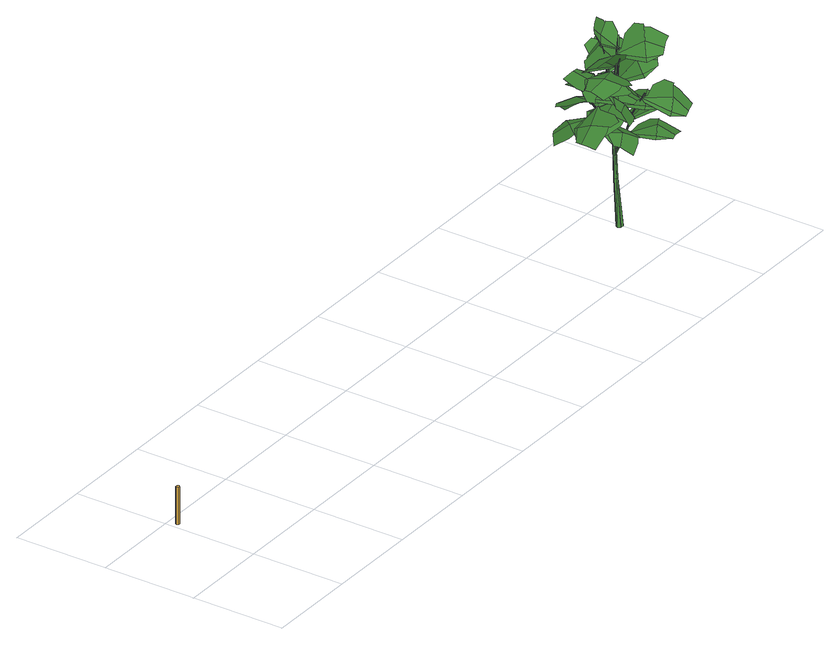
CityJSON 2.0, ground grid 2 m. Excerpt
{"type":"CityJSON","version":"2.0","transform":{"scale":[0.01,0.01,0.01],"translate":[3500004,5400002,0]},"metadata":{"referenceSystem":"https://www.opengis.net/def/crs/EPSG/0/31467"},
"CityObjects":{
"cityfurniture1":{"type":"CityFurniture","attributes":{"function":"1520"},"geometry":[{"type":"MultiSurface","lod":"3","boundaries":[[[0,1,2,3]],[[3,2,4,5,6,7]],[[8,9,7,6]],[[9,0,3,7]],[[10,8,6,5]],[[1,11,4,2]],[[11,10,5,4]]]}]},
"tree1":{"type":"SolitaryVegetationObject","attributes":{"species":"9999","function":"1060"},"geometry":[{"type":"MultiSurface","lod":"3","boundaries":[[[12,13,14]],[[15,16,17]],[[18,19,13]],[[18,13,12]],[[15,20,16]],[[21,22,23]],[[24,19,18]],[[25,20,15]],[[26,27,21]],[[21,27,22]],[[25,28,20]],[[29,30,26]],[[26,30,27]],[[31,28,25]],[[24,32,29]],[[29,32,30]],[[31,33,28]],[[34,21,23]],[[34,23,35]],[[36,33,31]],[[37,26,21]],[[37,21,34]],[[38,39,40]],[[41,29,26]],[[41,26,37]],[[38,42,43,39]],[[27,44,22]],[[24,29,41]],[[45,42,38,46]],[[47,48,27,30]],[[27,48,44]],[[46,42,45]],[[32,12,30]],[[30,12,48,47]],[[24,18,32]],[[32,18,12]],[[33,49,46]],[[50,34,35]],[[50,35,51]],[[36,49,33]],[[52,34,50]],[[53,37,52,54]],[[52,37,34]],[[55,17,56]],[[24,41,53]],[[53,41,37]],[[55,15,17]],[[57,58,59]],[[59,58,60]],[[61,15,55]],[[62,63,57]],[[57,63,58]],[[61,25,15]],[[60,64,65]],[[62,66,67,63]],[[31,25,61]],[[58,68,64]],[[58,64,60]],[[63,69,70,68]],[[63,68,58]],[[66,70,69,63,67]],[[71,72,73]],[[73,72,74]],[[14,51,75]],[[76,77,71]],[[71,77,72]],[[14,50,51]],[[78,79,76]],[[76,79,77]],[[13,50,14]],[[72,80,81,74]],[[74,81,80,82]],[[13,52,50]],[[77,83,72]],[[72,83,80]],[[19,52,13]],[[79,84,77]],[[77,84,83]],[[19,53,54,52]],[[64,71,65]],[[65,71,73]],[[24,53,19]],[[64,85,76,71]],[[68,78,76]],[[68,76,85,64]],[[48,75,44]],[[82,57,59]],[[70,78,68]],[[48,14,75]],[[80,62,57]],[[80,57,82]],[[12,14,48]],[[83,62,80]],[[86,87,88]],[[84,89,83]],[[86,90,87]],[[91,90,86]],[[91,92,90]],[[92,93,91]],[[94,93,92]],[[95,86,88]],[[95,88,96]],[[97,86,95]],[[91,98,97]],[[97,91,86]],[[93,98,91]],[[99,100,101]],[[99,102,100]],[[103,102,99]],[[104,105,103]],[[103,104,102]],[[106,105,104]],[[107,99,101]],[[107,101,108]],[[109,99,107]],[[109,103,99]],[[103,110,109]],[[105,110,103]],[[102,95,96]],[[102,96,100]],[[104,97,95]],[[104,95,102]],[[98,106,97]],[[97,106,104]],[[90,108,87]],[[90,107,108]],[[92,107,90]],[[92,109,107]],[[110,94,109]],[[109,94,92]],[[111,112,113]],[[111,113,114]],[[115,116,117]],[[118,119,120]],[[118,121,119]],[[122,121,118]],[[122,123,121]],[[124,123,122]],[[124,125,123]],[[126,125,124,127,128,115]],[[129,120,130]],[[129,118,120]],[[131,118,129]],[[131,122,118]],[[132,122,131,133]],[[132,124,122]],[[115,128,127,124,132]],[[121,134,119]],[[121,135,134]],[[123,135,121]],[[123,136,135]],[[125,136,123]],[[125,117,136]],[[115,117,125,126]],[[130,113,112]],[[112,129,130]],[[81,129,112,137]],[[137,131,129,81]],[[138,131,137,139]],[[139,132,133,131,138]],[[115,132,139]],[[140,141,142]],[[143,144,138,145]],[[146,144,143]],[[147,148,149,150,151,152]],[[153,154,155,156,157,158,159]],[[151,152,160,141,140]],[[161,162,163]],[[163,162,154,164]],[[165,166,167]],[[168,169,170,171,172,173]],[[140,142,174,175]],[[176,155,162,161,177]],[[178,167,166,179,180]],[[181,138,172,171,182,183,184]],[[179,166,185]],[[185,166,165,186]],[[187,188,189,190,191,192]],[[193,194,195,196]],[[154,162,155]],[[197,175,151,150,198,199,200]],[[173,172,144,146,201]],[[202,203,204,205]],[[206,207,208]],[[206,208,209,210]],[[211,212,213,156,155,176]],[[210,206,191]],[[195,194,214]],[[175,140,151]],[[215,216,217,218,219,220]],[[138,144,172]],[[221,222,223,224,167,178]],[[225,210,191,190,226,227,228]],[[229,165,167,224,230,231,232]],[[220,219,203,233,234]],[[235,214,194,236,237]],[[192,191,206,207,238]],[[239,204,219,218,240,241,242]],[[233,203,202]],[[204,203,219]],[[243,244,245,246,214,235]],[[247,248,249]],[[247,250,248]],[[251,250,247]],[[251,252,250]],[[253,252,251]],[[253,254,252]],[[255,249,256,257]],[[257,247,249,255]],[[258,247,257]],[[258,251,247]],[[259,251,258]],[[259,253,251]],[[260,261,262]],[[260,263,261]],[[264,263,260]],[[264,265,263]],[[266,265,264]],[[266,267,265]],[[268,262,269]],[[268,260,262]],[[270,260,268]],[[270,264,260]],[[271,264,270]],[[271,266,264]],[[263,256,261]],[[263,257,256]],[[272,257,263,265]],[[265,258,257,272]],[[267,258,265]],[[267,259,258]],[[250,269,248]],[[250,268,269]],[[252,268,250]],[[252,270,268]],[[254,270,252]],[[254,271,270]],[[273,56,274]],[[273,55,56]],[[275,55,273]],[[275,61,55]],[[49,61,275]],[[49,31,61]],[[36,31,49,276]],[[42,274,39,43]],[[42,273,274]],[[46,273,42]],[[46,275,273]],[[49,275,46]],[[36,276,49]],[[20,40,16]],[[20,38,40]],[[28,38,20]],[[28,46,38]],[[33,46,28]],[[277,278,279,280,281]],[[282,283,284,285]],[[286,85,278,287,288,289,290]],[[291,292,293,294,54]],[[295,296,12,297]],[[298,299,300]],[[301,302,303]],[[304,283,282]],[[305,306,302,301,307]],[[308,309,310]],[[311,312,313,314,315,316]],[[12,296,317]],[[318,128,306,319,320,321,322]],[[323,324,325,326,327]],[[328,329,330,331,332,333]],[[334,309,335]],[[336,337,338,339,340,341]],[[69,327,323]],[[117,116,342,334,43]],[[343,344,102,345]],[[346,67,347,348,349,350,351]],[[352,299,353]],[[354,335,309,308,355]],[[331,330,356,357,358]],[[359,360,361,362]],[[67,363,347]],[[284,283,364]],[[300,299,352,365]],[[126,366,367]],[[115,139,116]],[[368,352,353,369,370,371,372]],[[373,374,375,376,367,377]],[[378,126,367,376,379,380,381]],[[382,317,296,383,384]],[[385,386,387,133]],[[133,385,388]],[[389,388,385,390,391]],[[279,280,392]],[[383,296,295]],[[393,394,395,396,335,354]],[[236,194,193]],[[362,397,398,399,400,315,314]],[[303,302,128,401]],[[402,403,404,348,347,405]],[[127,406,407]],[[408,255,331,332,409,410,411]],[[412,363,67,413]],[[414,415,416,417,388,389]],[[102,344,340]],[[418,419,420,421,422,423]],[[424,425,426,287,278,277]],[[427,363,412]],[[428,429,430]],[[47,428,422]],[[431,344,343]],[[432,47,422,421,433,434,435]],[[341,340,344,431,436]],[[437,69,323,438,439,440,441]],[[392,279,85,442]],[[443,444,445,369,353,446]],[[447,364,283,304,448]],[[449,133,388,417,450,451,452]],[[453,195,214,246,454,455,456]],[[457,458,459]],[[460,459,458,461,462]],[[446,353,299,298,463]],[[464,284,465,466,438,323,324]],[[467,468,469,319,306,305]],[[385,390,386]],[[334,342,136,117,43]],[[470,471,291,472,473]],[[326,327,474]],[[458,475,476,457]],[[136,111,135]],[[291,472,292]],[[366,477,478]],[[359,479,360]],[[358,357,480]],[[481,482,483,484,471,470]],[[458,461,475]],[[377,367,366,477,485]],[[474,327,69,486]],[[487,488,489,490,317,382]],[[135,111,114]],[[116,139,137]],[[491,457,459,492,493,494,495]],[[496,102,340,339,497,498,499]],[[116,137,342]],[[500,12,317,490,501,502,503]],[[342,112,111]],[[342,137,112]],[[504,505,506,492,459,460]],[[83,66,62]],[[507,334,335,396,508,509,510]],[[511,284,364,512,513,514,515]],[[428,430,516,47]],[[136,342,111]],[[310,309,334,517]],[[518,519,520,521,407,522]],[[480,358,255,523]],[[423,422,428,429,524]],[[522,407,406,525,526]],[[314,313,527,479,359]],[[294,54,291,471]],[[135,114,134]],[[359,362,314]],[[66,83,89]],[[255,358,331]],[[528,529,530,512,364,447]],[[406,525,531]],[[406,531,532,127]],[[85,279,278]],[[128,302,306]],[[405,347,363,427,533]],[[366,478,534,126]],[[535,294,471,484,536,537,538]],[[539,127,407,521,540,541,542]]]}]}
},
"vertices":[
[16,185,0],[12,185,0],[12,185,80],[16,185,80],[10,182,80],[12,178,80],[16,178,80],[18,182,80],[16,178,0],[18,182,0],[12,178,0],[10,182,0],
[1409,154,296],[1410,153,296],[1396,144,254],[1389,138,304],[1384,127,276],[1382,126,277],[1425,175,339],[1426,174,339],[1390,139,304],[1392,144,255],[1380,128,211],[1379,126,212],[1444,182,381],[1389,149,331],[1407,153,297],[1393,146,255],[1390,149,331],[1424,174,340],[1408,154,297],[1397,158,361],[1424,175,340],[1398,158,360],[1394,142,255],[1381,124,212],[1396,166,389],[1408,152,297],[1391,138,304],[1385,125,277],[1385,126,276],[1424,173,340],[1391,137,305],[1385,125,278],[1383,129,210],[1391,148,329],[1391,148,331],[1396,147,258],[1395,146,254],[1398,157,361],[1395,143,255],[1384,124,211],[1410,152,297],[1425,174,340],[1416,161,315],[1389,137,305],[1382,125,277],[1363,135,228],[1362,137,227],[1385,125,186],[1384,127,185],[1389,148,331],[1350,142,271],[1349,144,270],[1360,137,227],[1381,127,184],[1327,159,313],[1339,151,290],[1348,144,270],[1335,153,296],[1326,159,313],[1359,135,227],[1360,133,227],[1380,125,184],[1381,123,185],[1384,127,210],[1347,142,270],[1348,141,270],[1325,158,313],[1326,157,313],[1362,134,228],[1380,123,188],[1383,123,186],[1349,141,271],[1327,157,314],[1352,140,255],[1394,107,207],[1380,124,163],[1380,122,162],[1327,158,314],[1393,109,207],[1400,97,251],[1399,98,251],[1413,76,295],[1412,77,295],[1396,107,206],[1383,122,162],[1401,97,250],[1414,76,295],[1397,110,207],[1385,124,162],[1384,126,163],[1397,108,206],[1401,99,251],[1402,98,250],[1414,78,295],[1414,77,295],[1395,110,208],[1381,126,164],[1400,99,251],[1413,78,296],[1384,118,113],[1380,118,113],[1378,107,12],[1385,107,12],[1384,119,415],[1385,124,314],[1386,126,314],[1380,126,112],[1385,119,12],[1378,119,12],[1384,126,112],[1380,129,213],[1384,129,213],[1383,128,314],[1385,128,314],[1385,124,365],[1383,124,353],[1384,122,380],[1378,122,113],[1375,113,12],[1379,127,213],[1382,126,314],[1381,126,282],[1388,113,12],[1386,122,112],[1385,127,213],[1381,124,213],[1382,125,278],[1383,124,314],[1343,126,356],[1315,117,358],[1341,134,355],[1319,144,279],[1320,136,282],[1374,131,276],[1294,127,272],[1307,92,350],[1302,77,341],[1336,63,334],[1349,63,333],[1348,94,350],[1310,103,356],[1359,116,243],[1358,130,246],[1336,74,249],[1362,58,231],[1366,56,228],[1380,68,221],[1378,94,228],[1312,117,358],[1295,69,243],[1309,92,255],[1302,97,254],[1348,129,247],[1359,128,306],[1319,87,331],[1339,72,309],[1290,100,266],[1289,84,258],[1322,70,270],[1333,70,276],[1326,103,285],[1290,112,270],[1387,125,325],[1394,120,322],[1302,57,238],[1293,67,242],[1303,55,313],[1300,66,323],[1298,64,322],[1373,114,277],[1334,65,274],[1353,61,269],[1370,82,271],[1312,92,334],[1351,126,311],[1264,86,360],[1263,69,355],[1297,57,364],[1309,58,369],[1301,92,375],[1264,98,363],[1440,58,257],[1442,67,258],[1392,99,242],[1396,90,243],[1386,108,324],[1349,58,330],[1364,56,317],[1379,78,314],[1292,126,271],[1273,141,265],[1272,134,270],[1329,125,293],[1323,130,287],[1294,124,369],[1268,113,362],[1293,131,364],[1347,120,358],[1355,114,359],[1309,49,230],[1318,38,219],[1352,51,225],[1451,97,250],[1247,94,255],[1247,76,253],[1272,68,279],[1281,70,288],[1273,104,284],[1246,107,255],[1306,49,302],[1308,41,286],[1342,54,277],[1353,61,279],[1347,103,361],[1310,53,368],[1329,49,362],[1344,70,359],[1358,115,300],[1355,59,274],[1365,73,264],[1367,97,275],[1251,122,254],[1249,121,253],[1480,71,245],[1470,60,249],[1472,60,249],[1265,112,361],[1320,114,292],[1282,65,289],[1301,60,293],[1317,81,294],[1485,79,236],[1493,90,225],[1469,119,227],[1459,126,231],[1376,115,336],[1384,128,309],[1383,127,309],[1377,116,337],[1371,110,364],[1372,111,365],[1361,98,392],[1362,98,392],[1380,120,322],[1383,125,308],[1377,114,336],[1371,109,364],[1361,97,392],[1379,115,337],[1385,125,308],[1386,126,309],[1378,114,336],[1373,110,365],[1372,109,364],[1363,98,392],[1362,97,392],[1378,116,337],[1385,127,310],[1372,110,365],[1362,98,393],[1372,109,363],[1390,136,305],[1384,124,277],[1390,147,331],[1397,162,375],[1287,200,227],[1301,172,251],[1323,194,242],[1301,206,227],[1299,207,225],[1408,16,268],[1414,18,274],[1401,77,291],[1399,69,285],[1337,140,254],[1279,145,249],[1275,140,249],[1284,122,250],[1310,122,252],[1474,158,329],[1478,154,322],[1423,158,312],[1414,161,314],[1467,126,287],[1468,135,289],[1415,147,294],[1474,167,235],[1452,147,240],[1455,142,234],[1418,42,388],[1395,61,386],[1392,58,379],[1434,2,261],[1430,44,397],[1414,78,408],[1419,40,388],[1413,42,274],[1395,64,281],[1388,60,277],[1369,157,456],[1359,154,446],[1352,151,440],[1373,151,418],[1397,157,430],[1392,158,438],[1467,168,289],[1395,118,388],[1440,98,421],[1444,101,423],[1443,121,419],[1422,128,404],[1373,108,310],[1378,71,299],[1365,68,298],[1363,70,298],[1345,92,306],[1449,69,380],[1433,61,375],[1422,55,372],[1406,90,368],[1430,115,375],[1438,105,377],[1385,125,271],[1423,81,285],[1452,30,205],[1469,34,200],[1470,70,208],[1465,81,213],[1436,64,221],[1440,26,209],[1384,124,213],[1400,43,212],[1407,47,216],[1394,99,205],[1338,164,286],[1366,201,271],[1336,219,266],[1332,222,265],[1315,213,269],[1317,188,278],[1391,140,239],[1438,173,255],[1428,43,274],[1415,40,273],[1413,48,364],[1411,49,363],[1390,66,352],[1353,137,413],[1348,132,412],[1383,118,392],[1390,119,389],[1389,178,267],[1440,31,290],[1399,137,235],[1432,159,382],[1410,178,368],[1396,152,243],[1421,203,260],[1418,208,261],[1398,207,257],[1389,184,249],[1442,200,355],[1437,210,341],[1400,199,340],[1390,193,343],[1446,193,365],[1385,137,360],[1387,196,339],[1373,184,330],[1373,159,339],[1497,152,269],[1492,138,273],[1494,139,271],[1388,177,316],[1395,181,313],[1386,134,284],[1358,165,322],[1361,203,328],[1375,203,324],[1374,205,325],[1329,199,237],[1440,47,270],[1457,51,264],[1457,87,273],[1453,98,278],[1392,126,397],[1409,137,412],[1413,151,427],[1401,158,432],[1383,113,376],[1382,218,238],[1370,229,231],[1342,224,255],[1391,210,242],[1327,149,365],[1336,128,389],[1390,120,332],[1434,118,376],[1434,135,365],[1415,136,346],[1394,172,263],[1348,150,286],[1348,204,327],[1330,205,325],[1322,169,319],[1324,156,317],[1415,240,255],[1402,250,264],[1389,223,286],[1388,211,292],[1415,202,270],[1424,234,249],[1277,192,224],[1264,181,219],[1272,152,241],[1398,197,245],[1431,195,242],[1431,225,239],[1433,194,234],[1425,25,209],[1394,159,265],[1384,213,295],[1370,199,298],[1374,176,285],[1427,23,208],[1349,148,297],[1403,126,303],[1408,129,301],[1406,147,295],[1380,156,293],[1352,149,251],[1470,193,240],[1465,211,240],[1431,209,255],[1473,181,240],[1449,3,264],[1436,0,260],[1369,131,288],[1319,155,317],[1315,141,303],[1337,131,291],[1404,105,239],[1460,130,228],[1445,139,219],[1421,128,224],[1415,187,330],[1425,127,340],[1453,143,345],[1458,106,333],[1443,104,333],[1444,103,333],[1476,168,235],[1390,74,295],[1407,78,289],[1408,115,298],[1441,49,401],[1457,54,406],[1447,88,419],[1498,188,339],[1460,183,346],[1498,175,332],[1500,176,332],[1338,88,302],[1418,123,336],[1412,178,329],[1451,180,373],[1439,154,384],[1346,144,433],[1388,60,346],[1496,201,342],[1494,218,345],[1457,219,352],[1445,214,354],[1452,182,372],[1332,143,295],[1498,163,263],[1500,179,253],[1472,198,270],[1463,201,277],[1428,183,331],[1483,161,337],[1487,163,336],[1485,182,329],[1460,190,328],[1411,104,207],[1470,84,212],[1468,103,205],[1442,111,203],[1419,164,292],[1462,206,276],[1443,212,274],[1425,194,281],[1470,109,329],[1486,113,324],[1487,150,333],[1399,121,272],[1458,101,276],[1455,120,270],[1430,128,268],[1415,72,292],[1469,50,296],[1474,53,297],[1471,72,299],[1446,81,297],[1401,151,251],[1382,116,270],[1295,120,390],[1293,105,398],[1328,96,406],[1341,97,406],[1297,132,384],[1380,111,322],[1431,227,239],[1300,141,373],[1298,141,374],[1345,145,435],[1461,8,264],[1478,14,263],[1475,42,287],[1325,152,358],[1376,129,350],[1399,199,244],[1394,124,367],[1419,172,322],[1443,219,355],[1425,222,347],[1415,202,333],[1376,118,364],[1342,92,409],[1358,82,403],[1372,93,384]
]}
